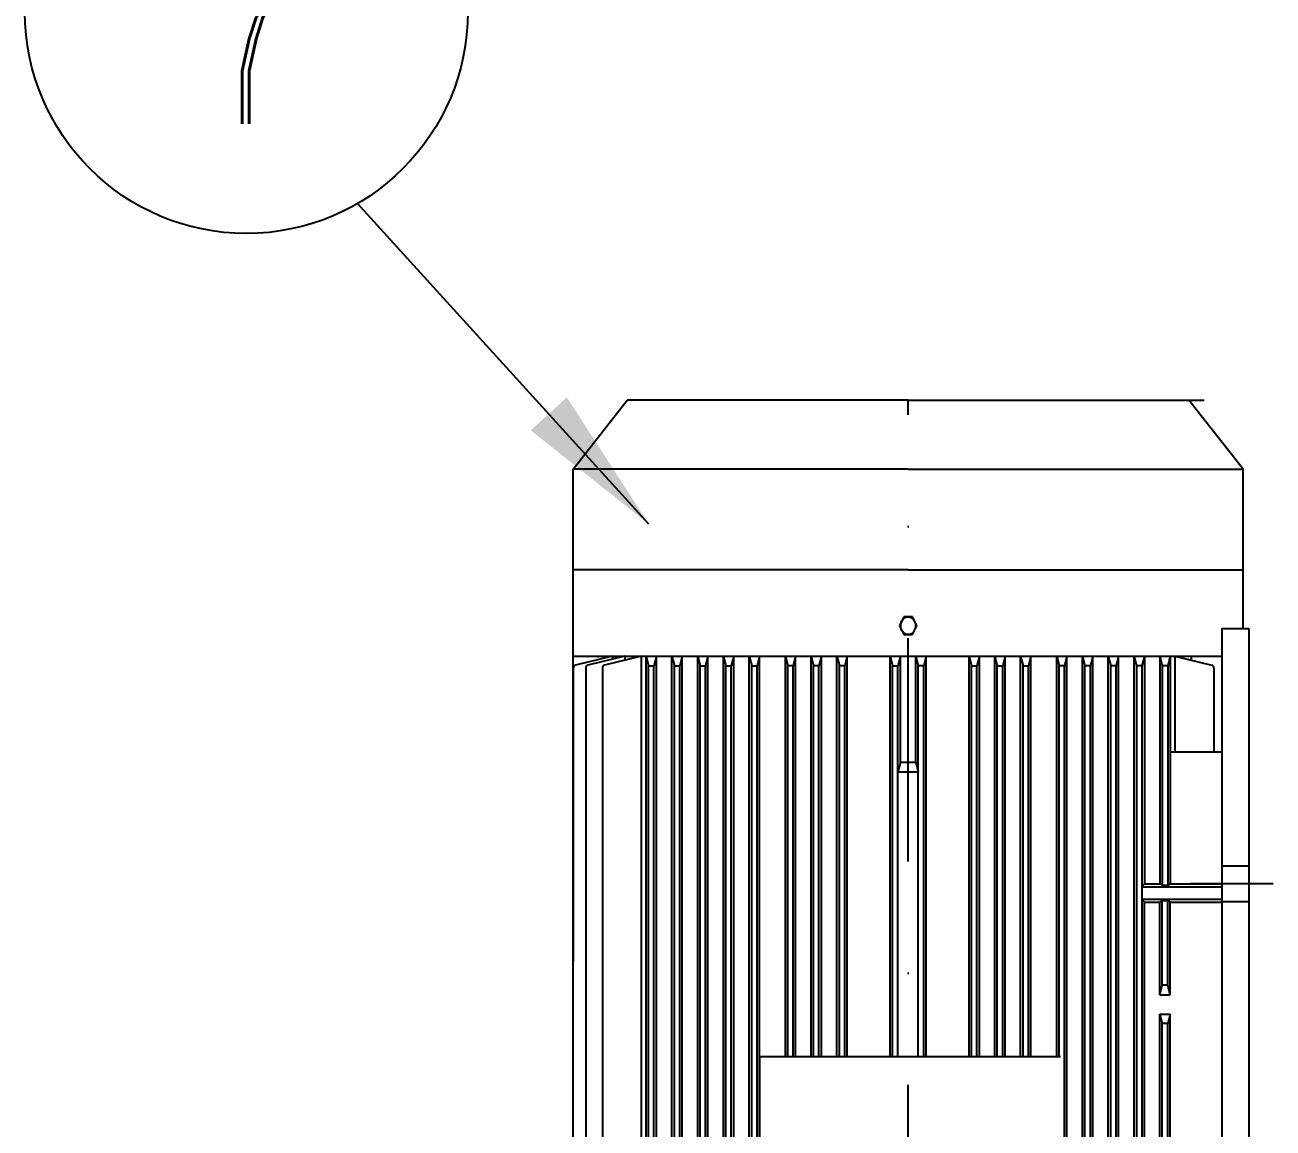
# Model space of a CAD drawing. Extents: x 33214 to 95067, y 8279 to 51908.
# Drawn here: x 40622 to 41461, y 22299 to 23040 of the extents above; entities that cross this region are included whole.
import ezdxf
from ezdxf.enums import TextEntityAlignment as Align

# ---------------------------------------------------------------- set-up
doc = ezdxf.new("R2010")
doc.units = 0
doc.header["$LTSCALE"] = 300
doc.header["$MEASUREMENT"] = 0
doc.linetypes.add('DASHDOT', pattern=[1, 0.5, -0.25, 0, -0.25])
doc.linetypes.add('SNT-025', pattern=[0.74, 0.4, -0.17, 0, -0.17])
for name, color, linetype in [('CO1', 1, 'CONTINUOUS'), ('KOMP', 1, 'CONTINUOUS'), ('POSNR', 2, 'CONTINUOUS'), ('Poz', 1, 'CONTINUOUS'), ('S0TX1', 1, 'CONTINUOUS')]:
    doc.layers.add(name, color=color, linetype=linetype)
doc.styles.add('LIT2_5', font='Romanc.shx', dxfattribs={"width": 0.85})
doc.styles.get("Standard").update_dxf_attribs({"font": 'txt.shx', "height": 100})
doc.dimstyles.get("Standard").update_dxf_attribs({"dimscale": 100, "dimtxt": 100, "dimasz": 1, "dimexe": 0.05, "dimexo": 0.05, "dimgap": 0.5, "dimtad": 1, "dimdec": 0, "dimdsep": 46, "dimtxsty": 'STANDARD', "dimcen": 1.5, "dimclrd": 1, "dimclre": 1, "dimclrt": 2, "dimadec": 0, "dimazin": 0, "dimtfac": 1, "dimtdec": 0, "dimtmove": 2, "dimatfit": 3, "dimfxl": 1, "dimtolj": 1, "dimarcsym": 0})

# ---------------------------------------------------------------- blocks, each defined once
blk = doc.blocks.new('HYDRPUMPE2-OVEN')
at = {"layer": 'KOMP', "linetype": 'Continuous'}
for p, q in [((373.63, 237.76), (934.29, 237.76)), ((900.69, 237.76), (703.96, 237.76)), ((900.69, 237.76), (844.65, 237.76)), ((908.88, 211.45), (902.79, 236.31)), ((908.88, 237.76), (1034.6, 237.76)), ((908.88, 237.76), (908.88, -198.02)), ((966.91, 12.76), (966.91, 237.76)), ((1034.6, 12.76), (1034.6, 237.76)), ((1034.6, 237.76), (1080.81, 201.44)), ((900.69, 229.28), (378, 229.28)), ((908.88, 202.98), (902.79, 227.84)), ((900.69, 218.19), (381.83, 218.19)), ((908.88, 221.4), (907.93, 221.4)), ((908.88, 223.32), (908.41, 223.32)), ((908.88, 191.89), (902.79, 216.74)), ((908.88, 211.45), (906.8, 211.45)), ((908.88, 217.5), (907.4, 217.5)), ((908.88, 202.98), (906.16, 202.98)), ((1080.81, 12.76), (1080.81, 201.44)), ((373.63, 191.89), (908.88, 191.89)), ((373.63, 188.78), (908.88, 188.78)), ((380.08, 187.15), (902.43, 187.15)), ((908.88, 188.78), (902.43, 187.15)), ((902.43, 187.15), (902.43, 183.52)), ((373.63, 181.88), (908.88, 181.88)), ((380.08, 183.52), (902.43, 183.52)), ((908.88, 181.88), (902.43, 183.52)), ((373.63, 171.46), (908.88, 171.46)), ((380.08, 169.82), (902.43, 169.82)), ((908.88, 171.46), (902.43, 169.82)), ((902.43, 169.82), (902.43, 166.19)), ((373.63, 164.56), (908.88, 164.56)), ((380.08, 166.19), (902.43, 166.19)), ((908.88, 164.56), (902.43, 166.19)), ((373.63, 154.13), (908.88, 154.13)), ((380.08, 152.5), (902.43, 152.5)), ((908.88, 154.13), (902.43, 152.5)), ((902.43, 152.5), (902.43, 148.86)), ((373.63, 147.23), (908.88, 147.23)), ((380.08, 148.86), (902.43, 148.86)), ((908.88, 147.23), (902.43, 148.86)), ((373.63, 136.81), (908.88, 136.81)), ((380.08, 135.17), (902.43, 135.17)), ((908.88, 136.81), (902.43, 135.17)), ((902.43, 135.17), (902.43, 131.54)), ((373.63, 129.9), (908.88, 129.9)), ((380.08, 131.54), (902.43, 131.54)), ((908.88, 129.9), (902.43, 131.54)), ((373.63, 119.48), (908.88, 119.48)), ((380.08, 117.85), (902.43, 117.85)), ((908.88, 119.48), (902.43, 117.85)), ((902.43, 117.85), (902.43, 114.21)), ((373.63, 112.58), (908.88, 112.58)), ((380.08, 114.21), (902.43, 114.21)), ((908.88, 112.58), (902.43, 114.21)), ((639.58, 95.25), (908.88, 95.25)), ((639.58, 93.62), (902.43, 93.62)), ((908.88, 95.25), (902.43, 93.62)), ((902.43, 89.99), (902.43, 93.62)), ((639.58, 89.99), (902.43, 89.99)), ((639.58, 88.35), (908.88, 88.35)), ((908.88, 88.35), (902.43, 89.99)), ((639.58, 77.93), (908.88, 77.93)), ((639.58, 76.29), (902.43, 76.29)), ((908.88, 77.93), (902.43, 76.29)), ((902.43, 72.66), (902.43, 76.29)), ((639.58, 72.66), (902.43, 72.66)), ((639.58, 71.03), (908.88, 71.03)), ((908.88, 71.03), (902.43, 72.66)), ((639.58, 60.6), (908.88, 60.6)), ((639.58, 58.97), (902.43, 58.97)), ((908.88, 60.6), (902.43, 58.97)), ((902.43, 55.33), (902.43, 58.97)), ((639.58, 55.33), (902.43, 55.33)), ((639.58, 53.7), (908.88, 53.7)), ((908.88, 53.7), (902.43, 55.33)), ((639.58, 24.87), (908.88, 24.87)), ((639.58, 23.24), (902.43, 23.24)), ((639.58, 19.61), (902.43, 19.61)), ((837.66, 17.97), (831.21, 19.61)), ((831.21, 19.61), (831.21, 5.91)), ((837.66, 17.97), (908.88, 17.97)), ((837.66, 17.97), (837.66, 7.55)), ((908.88, 24.87), (902.43, 23.24)), ((902.43, 23.24), (902.43, 19.61)), ((908.88, 17.97), (902.43, 19.61)), ((929.3, 18.53), (923.39, 15.64)), ((935.21, 15.64), (929.3, 18.53)), ((923.39, 15.64), (923.39, 9.88)), ((923.39, 9.88), (929.3, 6.99)), ((929.3, 6.99), (935.21, 9.88)), ((935.21, 9.88), (935.21, 15.64)), ((966.91, 12.76), (966.91, -212.24)), ((1034.6, 12.76), (1034.6, -212.24)), ((1080.81, 12.76), (1080.81, -186.2)), ((639.58, 5.91), (902.43, 5.91)), ((639.58, 2.28), (902.43, 2.28)), ((639.58, 0.65), (908.88, 0.65)), ((837.66, 7.55), (831.21, 5.91)), ((837.66, 7.55), (908.88, 7.55)), ((908.88, 7.55), (902.43, 5.91)), ((902.43, 2.28), (902.43, 5.91)), ((908.88, 0.65), (902.43, 2.28)), ((639.58, -28.18), (908.88, -28.18)), ((639.58, -29.81), (902.43, -29.81)), ((639.58, -33.45), (902.43, -33.45)), ((908.88, -28.18), (902.43, -29.81)), ((902.43, -29.81), (902.43, -33.45)), ((908.88, -35.08), (902.43, -33.45)), ((639.58, -35.08), (908.88, -35.08)), ((639.58, -45.51), (908.88, -45.51)), ((639.58, -47.14), (902.43, -47.14)), ((908.88, -45.51), (902.43, -47.14)), ((902.43, -47.14), (902.43, -50.77)), ((639.58, -50.77), (902.43, -50.77)), ((639.58, -52.41), (908.88, -52.41)), ((908.88, -52.41), (902.43, -50.77)), ((639.58, -62.83), (908.88, -62.83)), ((639.58, -64.47), (902.43, -64.47)), ((908.88, -62.83), (902.43, -64.47)), ((902.43, -64.47), (902.43, -68.1)), ((639.58, -68.1), (902.43, -68.1)), ((639.58, -69.73), (908.88, -69.73)), ((908.88, -69.73), (902.43, -68.1)), ((639.58, -87.06), (908.88, -87.06)), ((639.58, -88.69), (902.43, -88.69)), ((908.88, -87.06), (902.43, -88.69)), ((902.43, -92.33), (902.43, -88.69)), ((373.63, -93.96), (908.88, -93.96)), ((380.08, -92.33), (902.43, -92.33)), ((908.88, -93.96), (902.43, -92.33)), ((373.63, -104.38), (908.88, -104.38)), ((380.08, -106.02), (902.43, -106.02)), ((908.88, -104.38), (902.43, -106.02)), ((902.43, -109.65), (902.43, -106.02)), ((373.63, -111.29), (908.88, -111.29)), ((380.08, -109.65), (902.43, -109.65)), ((908.88, -111.29), (902.43, -109.65)), ((373.63, -121.71), (908.88, -121.71)), ((380.08, -123.35), (902.43, -123.35)), ((908.88, -121.71), (902.43, -123.35)), ((902.43, -126.98), (902.43, -123.35)), ((373.63, -128.61), (908.88, -128.61)), ((380.08, -126.98), (902.43, -126.98)), ((908.88, -128.61), (902.43, -126.98)), ((373.63, -139.04), (908.88, -139.04)), ((902.43, -140.67), (380.08, -140.67)), ((908.88, -139.04), (902.43, -140.67)), ((902.43, -144.3), (902.43, -140.67)), ((902.43, -144.3), (491.4, -144.3)), ((493.55, -145.94), (743.53, -145.94)), ((743.53, -145.94), (745.68, -144.3)), ((743.53, -145.94), (743.53, -156.36)), ((745.68, -144.3), (745.68, -198.02)), ((753.85, -144.3), (753.85, -198.02)), ((756, -145.94), (753.85, -144.3)), ((908.88, -145.94), (756, -145.94)), ((756, -145.94), (756, -156.36)), ((908.88, -145.94), (902.43, -144.3)), ((492.47, -158), (661.97, -158)), ((493.55, -156.36), (668.42, -156.36)), ((668.42, -156.36), (661.97, -158)), ((661.97, -161.63), (661.97, -158)), ((668.42, -156.36), (668.42, -163.26)), ((681.32, -156.36), (743.53, -156.36)), ((681.32, -156.36), (687.76, -158)), ((681.32, -156.36), (681.32, -163.26)), ((687.76, -158), (744.61, -158)), ((687.76, -161.63), (687.76, -158)), ((744.61, -158), (743.53, -156.36)), ((744.61, -158), (744.61, -161.63)), ((754.92, -158), (756, -156.36)), ((902.43, -158), (754.92, -158)), ((754.92, -158), (754.92, -161.63)), ((908.88, -156.36), (756, -156.36)), ((908.88, -156.36), (902.43, -158)), ((902.43, -161.63), (902.43, -158)), ((492.47, -161.63), (661.97, -161.63)), ((493.55, -163.26), (668.42, -163.26)), ((668.42, -163.26), (661.97, -161.63)), ((681.32, -163.26), (687.76, -161.63)), ((681.32, -163.26), (743.53, -163.26)), ((687.76, -161.63), (744.61, -161.63)), ((744.61, -161.63), (743.53, -163.26)), ((743.53, -163.26), (743.53, -198.02)), ((902.43, -161.63), (754.92, -161.63)), ((754.92, -161.63), (756, -163.26)), ((756, -163.26), (756, -198.02)), ((908.88, -163.26), (756, -163.26)), ((844.65, -163.26), (844.65, -198.02)), ((908.88, -166.37), (844.65, -166.37)), ((908.88, -163.26), (902.43, -161.63)), ((908.88, -166.37), (902.79, -191.22)), ((1034.6, -212.24), (1080.81, -175.92)), ((756.11, -176.74), (756.11, -232.39)), ((908.88, -177.46), (906.16, -177.46)), ((900.69, -192.67), (844.65, -192.67)), ((927.43, -198.02), (381.83, -198.02)), ((744.11, -198.02), (744.11, -216.02)), ((768.11, -198.02), (768.11, -216.02)), ((927.43, -198.02), (927.43, -216.02)), ((927.43, -216.02), (381.83, -216.02)), ((927.43, -212.24), (1034.6, -212.24))]:
    blk.add_line(p, q, dxfattribs=at)
at = {"layer": 'KOMP', "linetype": 'DASHDOT'}
blk.add_line((-129.36, 12.76), (1080.81, 12.76), dxfattribs=at)
at = {"layer": 'KOMP', "linetype": 'Continuous'}
blk.add_lwpolyline([(639.58, -89.58), (639.58, 112.64), (392.59, 112.64), (392.59, -89.58)], dxfattribs=at)
for centre, start_param, end_param in [((900.69, 235.94), 3.345829, 4.712389), ((900.69, 227.47), 3.345829, 4.712389), ((900.69, 216.37), 3.345829, 4.712389), ((900.69, -190.86), 1.570796, 2.937357)]:
    blk.add_ellipse(centre, major_axis=(-2.15, 0), ratio=0.84507, start_param=start_param, end_param=end_param, dxfattribs=at)
blk.add_ellipse((929.3, 12.76), major_axis=(5.91, 0), ratio=0.84507, dxfattribs=at)
blk = doc.blocks.new('POS')
at = {"layer": 'POSNR'}
blk.add_circle((0, 0), 148.75, dxfattribs=at)
at = {"layer": 'S0TX1', "linetype": 'Continuous', "style": 'LIT2_5', "width": 0.723514}
blk.add_attdef('POS', text='', height=150, dxfattribs=at).set_placement((1.81, -75.09), align=Align.CENTER)

msp = doc.modelspace()

# ---------------------------------------------------------------- block references
at = {"layer": 'KOMP', "linetype": 'Continuous', "rotation": 89.99999999999999}
msp.add_blockref('HYDRPUMPE2-OVEN', (41228.27, 21707.02), dxfattribs=at)
at = {"layer": 'POSNR', "linetype": 'SNT-025'}
ref = msp.add_blockref('POS', (40770.94, 23048.6), dxfattribs=at)
ref.add_attrib('POS', '7', dxfattribs={"layer": 'Poz', "color": 2, "linetype": 'Continuous', "height": 150, "style": 'LIT2_5', "width": 0.723514}).set_placement((40772.76, 22973.51), align=Align.CENTER)

# ---------------------------------------------------------------- leaders
at = {"layer": 'CO1'}
msp.add_leader([(41041.35, 22704.64), (40845.67, 22919.98)], dimstyle='STANDARD', override={"dimgap": 0.1, "dimtad": 0}, dxfattribs=at)

doc.saveas('drawing.dxf')
